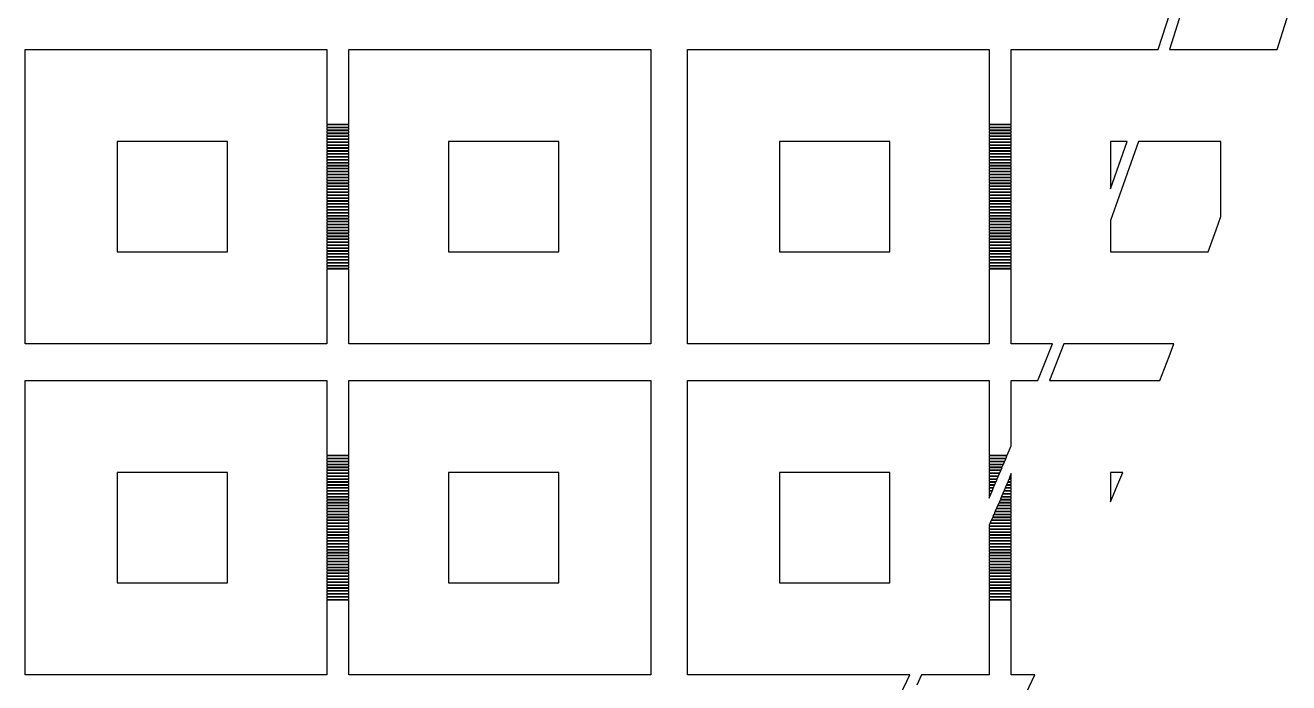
# Model space of a CAD drawing. Extents: x 40 to 187, y -3 to 150.
# Drawn here: x 165.92 to 183.48, y 41.56 to 50.7 of the extents above; entities that cross this region are included whole.
import ezdxf

# ---------------------------------------------------------------- set-up
doc = ezdxf.new("R2010")
doc.units = 0

msp = doc.modelspace()

# ---------------------------------------------------------------- linework, layer by layer
for p, q in [((181.661, 50.363), (181.827, 50.8743)), ((181.984, 50.8743), (181.819, 50.363)), ((183.369, 50.5237), (183.477, 50.8743)), ((183.317, 50.363), (183.369, 50.5237)), ((165.917, 46.2726), (165.917, 50.363)), ((165.917, 50.363), (170.11, 50.363)), ((170.11, 50.363), (170.11, 49.3251)), ((170.416, 49.3251), (170.416, 50.363)), ((170.416, 50.363), (174.609, 50.363)), ((174.609, 50.363), (174.609, 46.2726)), ((175.12, 46.2726), (175.12, 50.363)), ((175.12, 50.363), (179.313, 50.363)), ((179.313, 50.363), (179.313, 49.3251)), ((179.62, 49.3251), (179.62, 50.363)), ((179.62, 50.363), (181.661, 50.363)), ((181.819, 50.363), (183.317, 50.363)), ((170.11, 49.3251), (170.416, 49.3251)), ((170.416, 49.3149), (170.11, 49.3149)), ((170.11, 49.3149), (170.11, 49.2842)), ((170.11, 49.2842), (170.416, 49.2842)), ((170.416, 49.274), (170.11, 49.274)), ((170.11, 49.274), (170.11, 49.2433)), ((170.11, 49.2433), (170.416, 49.2433)), ((170.416, 49.2331), (170.11, 49.2331)), ((170.11, 49.2331), (170.11, 49.2024)), ((170.11, 49.2024), (170.416, 49.2024)), ((170.416, 49.1922), (170.11, 49.1922)), ((170.11, 49.1922), (170.11, 49.1615)), ((170.416, 49.2842), (170.416, 49.3149)), ((170.416, 49.2433), (170.416, 49.274)), ((170.416, 49.2024), (170.416, 49.2331)), ((170.416, 49.1615), (170.416, 49.1922)), ((179.313, 49.3251), (179.62, 49.3251)), ((179.62, 49.3149), (179.313, 49.3149)), ((179.313, 49.3149), (179.313, 49.2842)), ((179.313, 49.2842), (179.62, 49.2842)), ((179.62, 49.274), (179.313, 49.274)), ((179.313, 49.274), (179.313, 49.2433)), ((179.313, 49.2433), (179.62, 49.2433)), ((179.62, 49.2331), (179.313, 49.2331)), ((179.313, 49.2331), (179.313, 49.2024)), ((179.313, 49.2024), (179.62, 49.2024)), ((179.62, 49.1922), (179.313, 49.1922)), ((179.313, 49.1922), (179.313, 49.1615)), ((179.62, 49.2842), (179.62, 49.3149)), ((179.62, 49.2433), (179.62, 49.274)), ((179.62, 49.2024), (179.62, 49.2331)), ((179.62, 49.1615), (179.62, 49.1922)), ((168.729, 49.0848), (167.195, 49.0848)), ((167.195, 49.0848), (167.195, 47.5509)), ((168.729, 47.5509), (168.729, 49.0848)), ((170.11, 49.1615), (170.416, 49.1615)), ((170.416, 49.1512), (170.11, 49.1512)), ((170.11, 49.1512), (170.11, 49.1206)), ((170.11, 49.1206), (170.416, 49.1206)), ((170.416, 49.1104), (170.11, 49.1104)), ((170.11, 49.1104), (170.11, 49.0797)), ((170.11, 49.0797), (170.416, 49.0797)), ((170.416, 49.0694), (170.11, 49.0694)), ((170.11, 49.0694), (170.11, 49.0388)), ((170.11, 49.0388), (170.416, 49.0388)), ((170.416, 49.0285), (170.11, 49.0285)), ((170.11, 49.0285), (170.11, 48.9979)), ((170.11, 48.9979), (170.416, 48.9979)), ((170.416, 49.1206), (170.416, 49.1512)), ((170.416, 49.0797), (170.416, 49.1104)), ((170.416, 49.0388), (170.416, 49.0694)), ((170.416, 48.9979), (170.416, 49.0285)), ((173.331, 49.0848), (171.797, 49.0848)), ((171.797, 49.0848), (171.797, 47.5509)), ((173.331, 47.5509), (173.331, 49.0848)), ((177.932, 49.0848), (176.398, 49.0848)), ((176.398, 49.0848), (176.398, 47.5509)), ((177.932, 47.5509), (177.932, 49.0848)), ((179.313, 49.1615), (179.62, 49.1615)), ((179.62, 49.1512), (179.313, 49.1512)), ((179.313, 49.1512), (179.313, 49.1206)), ((179.313, 49.1206), (179.62, 49.1206)), ((179.62, 49.1104), (179.313, 49.1104)), ((179.313, 49.1104), (179.313, 49.0797)), ((179.313, 49.0797), (179.62, 49.0797)), ((179.62, 49.0694), (179.313, 49.0694)), ((179.313, 49.0694), (179.313, 49.0388)), ((179.313, 49.0388), (179.62, 49.0388)), ((179.62, 49.0285), (179.313, 49.0285)), ((179.313, 49.0285), (179.313, 48.9979)), ((179.313, 48.9979), (179.62, 48.9979)), ((179.62, 49.1206), (179.62, 49.1512)), ((179.62, 49.0797), (179.62, 49.1104)), ((179.62, 49.0388), (179.62, 49.0694)), ((179.62, 48.9979), (179.62, 49.0285)), ((181.231, 49.0848), (181, 49.0848)), ((181, 49.0848), (181, 48.4263)), ((181, 48.4263), (181.231, 49.0848)), ((181.39, 49.0848), (181.127, 48.3352)), ((182.534, 49.0848), (181.39, 49.0848)), ((182.534, 48.0409), (182.534, 49.0848)), ((170.416, 48.9876), (170.11, 48.9876)), ((170.11, 48.9876), (170.11, 48.957)), ((170.11, 48.957), (170.416, 48.957)), ((170.416, 48.9467), (170.11, 48.9467)), ((170.11, 48.9467), (170.11, 48.9161)), ((170.11, 48.9161), (170.416, 48.9161)), ((170.416, 48.9058), (170.11, 48.9058)), ((170.11, 48.9058), (170.11, 48.8752)), ((170.11, 48.8752), (170.416, 48.8752)), ((170.416, 48.8649), (170.11, 48.8649)), ((170.11, 48.8649), (170.11, 48.8342)), ((170.11, 48.8342), (170.416, 48.8342)), ((170.416, 48.824), (170.11, 48.824)), ((170.11, 48.824), (170.11, 48.7934)), ((170.416, 48.957), (170.416, 48.9876)), ((170.416, 48.9161), (170.416, 48.9467)), ((170.416, 48.8752), (170.416, 48.9058)), ((170.416, 48.8342), (170.416, 48.8649)), ((170.416, 48.7934), (170.416, 48.824)), ((179.62, 48.9876), (179.313, 48.9876)), ((179.313, 48.9876), (179.313, 48.957)), ((179.313, 48.957), (179.62, 48.957)), ((179.62, 48.9467), (179.313, 48.9467)), ((179.313, 48.9467), (179.313, 48.9161)), ((179.313, 48.9161), (179.62, 48.9161)), ((179.62, 48.9058), (179.313, 48.9058)), ((179.313, 48.9058), (179.313, 48.8752)), ((179.313, 48.8752), (179.62, 48.8752)), ((179.62, 48.8649), (179.313, 48.8649)), ((179.313, 48.8649), (179.313, 48.8342)), ((179.313, 48.8342), (179.62, 48.8342)), ((179.62, 48.824), (179.313, 48.824)), ((179.313, 48.824), (179.313, 48.7934)), ((179.62, 48.957), (179.62, 48.9876)), ((179.62, 48.9161), (179.62, 48.9467)), ((179.62, 48.8752), (179.62, 48.9058)), ((179.62, 48.8342), (179.62, 48.8649)), ((179.62, 48.7934), (179.62, 48.824)), ((170.11, 48.7934), (170.416, 48.7934)), ((170.416, 48.7831), (170.11, 48.7831)), ((170.11, 48.7831), (170.11, 48.7524)), ((170.11, 48.7524), (170.416, 48.7524)), ((170.416, 48.7422), (170.11, 48.7422)), ((170.11, 48.7422), (170.11, 48.7115)), ((170.11, 48.7115), (170.416, 48.7115)), ((170.416, 48.7013), (170.11, 48.7013)), ((170.11, 48.7013), (170.11, 48.6706)), ((170.11, 48.6706), (170.416, 48.6706)), ((170.416, 48.6604), (170.11, 48.6604)), ((170.11, 48.6604), (170.11, 48.6297)), ((170.416, 48.7524), (170.416, 48.7831)), ((170.416, 48.7115), (170.416, 48.7422)), ((170.416, 48.6706), (170.416, 48.7013)), ((170.416, 48.6297), (170.416, 48.6604)), ((179.313, 48.7934), (179.62, 48.7934)), ((179.62, 48.7831), (179.313, 48.7831)), ((179.313, 48.7831), (179.313, 48.7524)), ((179.313, 48.7524), (179.62, 48.7524)), ((179.62, 48.7422), (179.313, 48.7422)), ((179.313, 48.7422), (179.313, 48.7115)), ((179.313, 48.7115), (179.62, 48.7115)), ((179.62, 48.7013), (179.313, 48.7013)), ((179.313, 48.7013), (179.313, 48.6706)), ((179.313, 48.6706), (179.62, 48.6706)), ((179.62, 48.6604), (179.313, 48.6604)), ((179.313, 48.6604), (179.313, 48.6297)), ((179.62, 48.7524), (179.62, 48.7831)), ((179.62, 48.7115), (179.62, 48.7422)), ((179.62, 48.6706), (179.62, 48.7013)), ((179.62, 48.6297), (179.62, 48.6604)), ((170.11, 48.6297), (170.416, 48.6297)), ((170.416, 48.6195), (170.11, 48.6195)), ((170.11, 48.6195), (170.11, 48.5888)), ((170.11, 48.5888), (170.416, 48.5888)), ((170.416, 48.5786), (170.11, 48.5786)), ((170.11, 48.5786), (170.11, 48.5479)), ((170.11, 48.5479), (170.416, 48.5479)), ((170.416, 48.5377), (170.11, 48.5377)), ((170.11, 48.5377), (170.11, 48.507)), ((170.11, 48.507), (170.416, 48.507)), ((170.416, 48.4968), (170.11, 48.4968)), ((170.11, 48.4968), (170.11, 48.4661)), ((170.11, 48.4661), (170.416, 48.4661)), ((170.416, 48.5888), (170.416, 48.6195)), ((170.416, 48.5479), (170.416, 48.5786)), ((170.416, 48.507), (170.416, 48.5377)), ((170.416, 48.4661), (170.416, 48.4968)), ((179.313, 48.6297), (179.62, 48.6297)), ((179.62, 48.6195), (179.313, 48.6195)), ((179.313, 48.6195), (179.313, 48.5888)), ((179.313, 48.5888), (179.62, 48.5888)), ((179.62, 48.5786), (179.313, 48.5786)), ((179.313, 48.5786), (179.313, 48.5479)), ((179.313, 48.5479), (179.62, 48.5479)), ((179.62, 48.5377), (179.313, 48.5377)), ((179.313, 48.5377), (179.313, 48.507)), ((179.313, 48.507), (179.62, 48.507)), ((179.62, 48.4968), (179.313, 48.4968)), ((179.313, 48.4968), (179.313, 48.4661)), ((179.313, 48.4661), (179.62, 48.4661)), ((179.62, 48.5888), (179.62, 48.6195)), ((179.62, 48.5479), (179.62, 48.5786)), ((179.62, 48.507), (179.62, 48.5377)), ((179.62, 48.4661), (179.62, 48.4968)), ((170.416, 48.4559), (170.11, 48.4559)), ((170.11, 48.4559), (170.11, 48.4252)), ((170.11, 48.4252), (170.416, 48.4252)), ((170.416, 48.415), (170.11, 48.415)), ((170.11, 48.415), (170.11, 48.3843)), ((170.11, 48.3843), (170.416, 48.3843)), ((170.416, 48.3741), (170.11, 48.3741)), ((170.11, 48.3741), (170.11, 48.3434)), ((170.11, 48.3434), (170.416, 48.3434)), ((170.416, 48.3332), (170.11, 48.3332)), ((170.11, 48.3332), (170.11, 48.3025)), ((170.11, 48.3025), (170.416, 48.3025)), ((170.416, 48.2923), (170.11, 48.2923)), ((170.11, 48.2923), (170.11, 48.2616)), ((170.416, 48.4252), (170.416, 48.4559)), ((170.416, 48.3843), (170.416, 48.415)), ((170.416, 48.3434), (170.416, 48.3741)), ((170.416, 48.3025), (170.416, 48.3332)), ((170.416, 48.2616), (170.416, 48.2923)), ((179.62, 48.4559), (179.313, 48.4559)), ((179.313, 48.4559), (179.313, 48.4252)), ((179.313, 48.4252), (179.62, 48.4252)), ((179.62, 48.415), (179.313, 48.415)), ((179.313, 48.415), (179.313, 48.3843)), ((179.313, 48.3843), (179.62, 48.3843)), ((179.62, 48.3741), (179.313, 48.3741)), ((179.313, 48.3741), (179.313, 48.3434)), ((179.313, 48.3434), (179.62, 48.3434)), ((179.62, 48.3332), (179.313, 48.3332)), ((179.313, 48.3332), (179.313, 48.3025)), ((179.313, 48.3025), (179.62, 48.3025)), ((179.62, 48.2923), (179.313, 48.2923)), ((179.313, 48.2923), (179.313, 48.2616)), ((179.62, 48.4252), (179.62, 48.4559)), ((179.62, 48.3843), (179.62, 48.415)), ((179.62, 48.3434), (179.62, 48.3741)), ((179.62, 48.3025), (179.62, 48.3332)), ((179.62, 48.2616), (179.62, 48.2923)), ((181.127, 48.3352), (181, 47.987)), ((170.11, 48.2616), (170.416, 48.2616)), ((170.416, 48.2514), (170.11, 48.2514)), ((170.11, 48.2514), (170.11, 48.2207)), ((170.11, 48.2207), (170.416, 48.2207)), ((170.416, 48.2105), (170.11, 48.2105)), ((170.11, 48.2105), (170.11, 48.1798)), ((170.11, 48.1798), (170.416, 48.1798)), ((170.416, 48.1696), (170.11, 48.1696)), ((170.11, 48.1696), (170.11, 48.1389)), ((170.11, 48.1389), (170.416, 48.1389)), ((170.416, 48.1287), (170.11, 48.1287)), ((170.11, 48.1287), (170.11, 48.098)), ((170.416, 48.2207), (170.416, 48.2514)), ((170.416, 48.1798), (170.416, 48.2105)), ((170.416, 48.1389), (170.416, 48.1696)), ((170.416, 48.098), (170.416, 48.1287)), ((179.313, 48.2616), (179.62, 48.2616)), ((179.62, 48.2514), (179.313, 48.2514)), ((179.313, 48.2514), (179.313, 48.2207)), ((179.313, 48.2207), (179.62, 48.2207)), ((179.62, 48.2105), (179.313, 48.2105)), ((179.313, 48.2105), (179.313, 48.1798)), ((179.313, 48.1798), (179.62, 48.1798)), ((179.62, 48.1696), (179.313, 48.1696)), ((179.313, 48.1696), (179.313, 48.1389)), ((179.313, 48.1389), (179.62, 48.1389)), ((179.62, 48.1287), (179.313, 48.1287)), ((179.313, 48.1287), (179.313, 48.098)), ((179.62, 48.2207), (179.62, 48.2514)), ((179.62, 48.1798), (179.62, 48.2105)), ((179.62, 48.1389), (179.62, 48.1696)), ((179.62, 48.098), (179.62, 48.1287)), ((170.11, 48.098), (170.416, 48.098)), ((170.416, 48.0878), (170.11, 48.0878)), ((170.11, 48.0878), (170.11, 48.0571)), ((170.11, 48.0571), (170.416, 48.0571)), ((170.416, 48.0469), (170.11, 48.0469)), ((170.11, 48.0469), (170.11, 48.0162)), ((170.11, 48.0162), (170.416, 48.0162)), ((170.416, 48.006), (170.11, 48.006)), ((170.11, 48.006), (170.11, 47.9753)), ((170.11, 47.9753), (170.416, 47.9753)), ((170.416, 47.9651), (170.11, 47.9651)), ((170.11, 47.9651), (170.11, 47.9344)), ((170.416, 48.0571), (170.416, 48.0878)), ((170.416, 48.0162), (170.416, 48.0469)), ((170.416, 47.9753), (170.416, 48.006)), ((170.416, 47.9344), (170.416, 47.9651)), ((179.313, 48.098), (179.62, 48.098)), ((179.62, 48.0878), (179.313, 48.0878)), ((179.313, 48.0878), (179.313, 48.0571)), ((179.313, 48.0571), (179.62, 48.0571)), ((179.62, 48.0469), (179.313, 48.0469)), ((179.313, 48.0469), (179.313, 48.0162)), ((179.313, 48.0162), (179.62, 48.0162)), ((179.62, 48.006), (179.313, 48.006)), ((179.313, 48.006), (179.313, 47.9753)), ((179.313, 47.9753), (179.62, 47.9753)), ((179.62, 47.9651), (179.313, 47.9651)), ((179.313, 47.9651), (179.313, 47.9344)), ((179.62, 48.0571), (179.62, 48.0878)), ((179.62, 48.0162), (179.62, 48.0469)), ((179.62, 47.9753), (179.62, 48.006)), ((179.62, 47.9344), (179.62, 47.9651)), ((181, 47.987), (181, 47.5509)), ((182.469, 47.8551), (182.534, 48.0409)), ((170.11, 47.9344), (170.416, 47.9344)), ((170.416, 47.9241), (170.11, 47.9241)), ((170.11, 47.9241), (170.11, 47.8935)), ((170.11, 47.8935), (170.416, 47.8935)), ((170.416, 47.8833), (170.11, 47.8833)), ((170.11, 47.8833), (170.11, 47.8526)), ((170.11, 47.8526), (170.416, 47.8526)), ((170.416, 47.8423), (170.11, 47.8423)), ((170.11, 47.8423), (170.11, 47.8117)), ((170.11, 47.8117), (170.416, 47.8117)), ((170.416, 47.8014), (170.11, 47.8014)), ((170.11, 47.8014), (170.11, 47.7708)), ((170.11, 47.7708), (170.416, 47.7708)), ((170.416, 47.8935), (170.416, 47.9241)), ((170.416, 47.8526), (170.416, 47.8833)), ((170.416, 47.8117), (170.416, 47.8423)), ((170.416, 47.7708), (170.416, 47.8014)), ((179.313, 47.9344), (179.62, 47.9344)), ((179.62, 47.9241), (179.313, 47.9241)), ((179.313, 47.9241), (179.313, 47.8935)), ((179.313, 47.8935), (179.62, 47.8935)), ((179.62, 47.8833), (179.313, 47.8833)), ((179.313, 47.8833), (179.313, 47.8526)), ((179.313, 47.8526), (179.62, 47.8526)), ((179.62, 47.8423), (179.313, 47.8423)), ((179.313, 47.8423), (179.313, 47.8117)), ((179.313, 47.8117), (179.62, 47.8117)), ((179.62, 47.8014), (179.313, 47.8014)), ((179.313, 47.8014), (179.313, 47.7708)), ((179.313, 47.7708), (179.62, 47.7708)), ((179.62, 47.8935), (179.62, 47.9241)), ((179.62, 47.8526), (179.62, 47.8833)), ((179.62, 47.8117), (179.62, 47.8423)), ((179.62, 47.7708), (179.62, 47.8014)), ((182.358, 47.5509), (182.469, 47.8551)), ((170.416, 47.7605), (170.11, 47.7605)), ((170.11, 47.7605), (170.11, 47.7298)), ((170.11, 47.7298), (170.416, 47.7298)), ((170.416, 47.7196), (170.11, 47.7196)), ((170.11, 47.7196), (170.11, 47.6889)), ((170.11, 47.6889), (170.416, 47.6889)), ((170.416, 47.6787), (170.11, 47.6787)), ((170.11, 47.6787), (170.11, 47.648)), ((170.11, 47.648), (170.416, 47.648)), ((170.416, 47.6378), (170.11, 47.6378)), ((170.11, 47.6378), (170.11, 47.6071)), ((170.11, 47.6071), (170.416, 47.6071)), ((170.416, 47.5969), (170.11, 47.5969)), ((170.11, 47.5969), (170.11, 47.5663)), ((170.416, 47.7298), (170.416, 47.7605)), ((170.416, 47.6889), (170.416, 47.7196)), ((170.416, 47.648), (170.416, 47.6787)), ((170.416, 47.6071), (170.416, 47.6378)), ((170.416, 47.5663), (170.416, 47.5969)), ((179.62, 47.7605), (179.313, 47.7605)), ((179.313, 47.7605), (179.313, 47.7298)), ((179.313, 47.7298), (179.62, 47.7298)), ((179.62, 47.7196), (179.313, 47.7196)), ((179.313, 47.7196), (179.313, 47.6889)), ((179.313, 47.6889), (179.62, 47.6889)), ((179.62, 47.6787), (179.313, 47.6787)), ((179.313, 47.6787), (179.313, 47.648)), ((179.313, 47.648), (179.62, 47.648)), ((179.62, 47.6378), (179.313, 47.6378)), ((179.313, 47.6378), (179.313, 47.6071)), ((179.313, 47.6071), (179.62, 47.6071)), ((179.62, 47.5969), (179.313, 47.5969)), ((179.313, 47.5969), (179.313, 47.5663)), ((179.62, 47.7298), (179.62, 47.7605)), ((179.62, 47.6889), (179.62, 47.7196)), ((179.62, 47.648), (179.62, 47.6787)), ((179.62, 47.6071), (179.62, 47.6378)), ((179.62, 47.5663), (179.62, 47.5969)), ((167.195, 47.5509), (168.729, 47.5509)), ((170.11, 47.5663), (170.416, 47.5663)), ((170.416, 47.556), (170.11, 47.556)), ((170.11, 47.556), (170.11, 47.5253)), ((170.11, 47.5253), (170.416, 47.5253)), ((170.416, 47.5151), (170.11, 47.5151)), ((170.11, 47.5151), (170.11, 47.4844)), ((170.11, 47.4844), (170.416, 47.4844)), ((170.416, 47.4742), (170.11, 47.4742)), ((170.11, 47.4742), (170.11, 47.4435)), ((170.11, 47.4435), (170.416, 47.4435)), ((170.416, 47.4333), (170.11, 47.4333)), ((170.11, 47.4333), (170.11, 47.4026)), ((170.416, 47.5253), (170.416, 47.556)), ((170.416, 47.4844), (170.416, 47.5151)), ((170.416, 47.4435), (170.416, 47.4742)), ((170.416, 47.4026), (170.416, 47.4333)), ((171.797, 47.5509), (173.331, 47.5509)), ((176.398, 47.5509), (177.932, 47.5509)), ((179.313, 47.5663), (179.62, 47.5663)), ((179.62, 47.556), (179.313, 47.556)), ((179.313, 47.556), (179.313, 47.5253)), ((179.313, 47.5253), (179.62, 47.5253)), ((179.62, 47.5151), (179.313, 47.5151)), ((179.313, 47.5151), (179.313, 47.4844)), ((179.313, 47.4844), (179.62, 47.4844)), ((179.62, 47.4742), (179.313, 47.4742)), ((179.313, 47.4742), (179.313, 47.4435)), ((179.313, 47.4435), (179.62, 47.4435)), ((179.62, 47.4333), (179.313, 47.4333)), ((179.313, 47.4333), (179.313, 47.4026)), ((179.62, 47.5253), (179.62, 47.556)), ((179.62, 47.4844), (179.62, 47.5151)), ((179.62, 47.4435), (179.62, 47.4742)), ((179.62, 47.4026), (179.62, 47.4333)), ((181, 47.5509), (182.358, 47.5509)), ((170.11, 47.4026), (170.416, 47.4026)), ((170.416, 47.3924), (170.11, 47.3924)), ((170.11, 47.3924), (170.11, 47.3617)), ((170.11, 47.3617), (170.416, 47.3617)), ((170.416, 47.3515), (170.11, 47.3515)), ((170.11, 47.3515), (170.11, 47.3208)), ((170.11, 47.3208), (170.416, 47.3208)), ((170.416, 47.3106), (170.11, 47.3106)), ((170.11, 47.3106), (170.11, 46.2726)), ((170.416, 47.3617), (170.416, 47.3924)), ((170.416, 47.3208), (170.416, 47.3515)), ((170.416, 46.2726), (170.416, 47.3106)), ((179.313, 47.4026), (179.62, 47.4026)), ((179.62, 47.3924), (179.313, 47.3924)), ((179.313, 47.3924), (179.313, 47.3617)), ((179.313, 47.3617), (179.62, 47.3617)), ((179.62, 47.3515), (179.313, 47.3515)), ((179.313, 47.3515), (179.313, 47.3208)), ((179.313, 47.3208), (179.62, 47.3208)), ((179.62, 47.3106), (179.313, 47.3106)), ((179.313, 47.3106), (179.313, 46.2726)), ((179.62, 47.3617), (179.62, 47.3924)), ((179.62, 47.3208), (179.62, 47.3515)), ((179.62, 46.2726), (179.62, 47.3106)), ((170.11, 46.2726), (165.917, 46.2726)), ((174.609, 46.2726), (170.416, 46.2726)), ((179.313, 46.2726), (175.12, 46.2726)), ((180.192, 46.2726), (179.62, 46.2726)), ((180.009, 45.8063), (180.192, 46.2726)), ((180.353, 46.2726), (180.153, 45.7613)), ((181.882, 46.2726), (180.353, 46.2726)), ((181.815, 46.0952), (181.882, 46.2726)), ((181.684, 45.7613), (181.815, 46.0952)), ((165.917, 41.6709), (165.917, 45.7613)), ((165.917, 45.7613), (170.11, 45.7613)), ((170.11, 45.7613), (170.11, 44.7234)), ((170.416, 44.7234), (170.416, 45.7613)), ((170.416, 45.7613), (174.609, 45.7613)), ((174.609, 45.7613), (174.609, 41.6709)), ((175.12, 41.6709), (175.12, 45.7613)), ((175.12, 45.7613), (179.313, 45.7613)), ((179.313, 45.7613), (179.313, 44.7234)), ((179.62, 44.8531), (179.62, 45.7613)), ((179.62, 45.7613), (179.991, 45.7613)), ((179.991, 45.7613), (180.009, 45.8063)), ((180.153, 45.7613), (181.684, 45.7613)), ((179.565, 44.7234), (179.62, 44.8531)), ((170.11, 44.7234), (170.416, 44.7234)), ((170.416, 44.7132), (170.11, 44.7132)), ((170.11, 44.7132), (170.11, 44.6825)), ((170.11, 44.6825), (170.416, 44.6825)), ((170.416, 44.6723), (170.11, 44.6723)), ((170.11, 44.6723), (170.11, 44.6416)), ((170.11, 44.6416), (170.416, 44.6416)), ((170.416, 44.6314), (170.11, 44.6314)), ((170.11, 44.6314), (170.11, 44.6007)), ((170.416, 44.6825), (170.416, 44.7132)), ((170.416, 44.6416), (170.416, 44.6723)), ((170.416, 44.6007), (170.416, 44.6314)), ((179.313, 44.7234), (179.565, 44.7234)), ((179.561, 44.7132), (179.313, 44.7132)), ((179.313, 44.7132), (179.313, 44.6825)), ((179.313, 44.6825), (179.548, 44.6825)), ((179.543, 44.6723), (179.313, 44.6723)), ((179.313, 44.6723), (179.313, 44.6416)), ((179.313, 44.6416), (179.531, 44.6416)), ((179.526, 44.6314), (179.313, 44.6314)), ((179.313, 44.6314), (179.313, 44.6007)), ((179.513, 44.6007), (179.526, 44.6314)), ((179.531, 44.6416), (179.543, 44.6723)), ((179.548, 44.6825), (179.561, 44.7132)), ((168.729, 44.4831), (167.195, 44.4831)), ((167.195, 44.4831), (167.195, 42.9492)), ((168.729, 42.9492), (168.729, 44.4831)), ((170.11, 44.6007), (170.416, 44.6007)), ((170.416, 44.5905), (170.11, 44.5905)), ((170.11, 44.5905), (170.11, 44.5598)), ((170.11, 44.5598), (170.416, 44.5598)), ((170.416, 44.5495), (170.11, 44.5495)), ((170.11, 44.5495), (170.11, 44.5189)), ((170.11, 44.5189), (170.416, 44.5189)), ((170.416, 44.5087), (170.11, 44.5087)), ((170.11, 44.5087), (170.11, 44.478)), ((170.11, 44.478), (170.416, 44.478)), ((170.416, 44.4677), (170.11, 44.4677)), ((170.11, 44.4677), (170.11, 44.4371)), ((170.11, 44.4371), (170.416, 44.4371)), ((170.416, 44.5598), (170.416, 44.5905)), ((170.416, 44.5189), (170.416, 44.5495)), ((170.416, 44.478), (170.416, 44.5087)), ((170.416, 44.4371), (170.416, 44.4677)), ((173.331, 44.4831), (171.797, 44.4831)), ((171.797, 44.4831), (171.797, 42.9492)), ((173.331, 42.9492), (173.331, 44.4831)), ((177.932, 44.4831), (176.398, 44.4831)), ((176.398, 44.4831), (176.398, 42.9492)), ((177.932, 42.9492), (177.932, 44.4831)), ((179.313, 44.6007), (179.513, 44.6007)), ((179.509, 44.5905), (179.313, 44.5905)), ((179.313, 44.5905), (179.313, 44.5598)), ((179.313, 44.5598), (179.496, 44.5598)), ((179.492, 44.5495), (179.313, 44.5495)), ((179.313, 44.5495), (179.313, 44.5189)), ((179.313, 44.5189), (179.479, 44.5189)), ((179.475, 44.5087), (179.313, 44.5087)), ((179.313, 44.5087), (179.313, 44.478)), ((179.313, 44.478), (179.462, 44.478)), ((179.457, 44.4677), (179.313, 44.4677)), ((179.313, 44.4677), (179.313, 44.4371)), ((179.313, 44.4371), (179.444, 44.4371)), ((179.444, 44.4371), (179.457, 44.4677)), ((179.462, 44.478), (179.475, 44.5087)), ((179.479, 44.5189), (179.492, 44.5495)), ((179.496, 44.5598), (179.509, 44.5905)), ((179.62, 44.4669), (179.607, 44.4371)), ((179.607, 44.4371), (179.62, 44.4371)), ((179.62, 44.4371), (179.62, 44.4669)), ((181.171, 44.4831), (181, 44.4831)), ((181, 44.4831), (181, 44.0734)), ((181.118, 44.3519), (181.171, 44.4831)), ((170.416, 44.4268), (170.11, 44.4268)), ((170.11, 44.4268), (170.11, 44.3962)), ((170.11, 44.3962), (170.416, 44.3962)), ((170.416, 44.3859), (170.11, 44.3859)), ((170.11, 44.3859), (170.11, 44.3553)), ((170.11, 44.3553), (170.416, 44.3553)), ((170.416, 44.345), (170.11, 44.345)), ((170.11, 44.345), (170.11, 44.3144)), ((170.11, 44.3144), (170.416, 44.3144)), ((170.416, 44.3041), (170.11, 44.3041)), ((170.11, 44.3041), (170.11, 44.2735)), ((170.11, 44.2735), (170.416, 44.2735)), ((170.416, 44.2632), (170.11, 44.2632)), ((170.11, 44.2632), (170.11, 44.2325)), ((170.416, 44.3962), (170.416, 44.4268)), ((170.416, 44.3553), (170.416, 44.3859)), ((170.416, 44.3144), (170.416, 44.345)), ((170.416, 44.2735), (170.416, 44.3041)), ((170.416, 44.2325), (170.416, 44.2632)), ((179.44, 44.4268), (179.313, 44.4268)), ((179.313, 44.4268), (179.313, 44.3962)), ((179.313, 44.3962), (179.427, 44.3962)), ((179.423, 44.3859), (179.313, 44.3859)), ((179.313, 44.3859), (179.313, 44.3553)), ((179.313, 44.3553), (179.41, 44.3553)), ((179.406, 44.345), (179.313, 44.345)), ((179.313, 44.345), (179.313, 44.3144)), ((179.313, 44.3144), (179.393, 44.3144)), ((179.388, 44.3041), (179.313, 44.3041)), ((179.313, 44.3041), (179.313, 44.2735)), ((179.313, 44.2735), (179.375, 44.2735)), ((179.371, 44.2632), (179.313, 44.2632)), ((179.313, 44.2632), (179.313, 44.2325)), ((179.358, 44.2325), (179.371, 44.2632)), ((179.375, 44.2735), (179.388, 44.3041)), ((179.393, 44.3144), (179.406, 44.345)), ((179.41, 44.3553), (179.423, 44.3859)), ((179.427, 44.3962), (179.44, 44.4268)), ((179.534, 44.2632), (179.521, 44.2325)), ((179.62, 44.2632), (179.534, 44.2632)), ((179.551, 44.3041), (179.538, 44.2735)), ((179.538, 44.2735), (179.62, 44.2735)), ((179.62, 44.3041), (179.551, 44.3041)), ((179.568, 44.345), (179.555, 44.3144)), ((179.555, 44.3144), (179.62, 44.3144)), ((179.62, 44.345), (179.568, 44.345)), ((179.586, 44.3859), (179.573, 44.3553)), ((179.573, 44.3553), (179.62, 44.3553)), ((179.62, 44.3859), (179.586, 44.3859)), ((179.603, 44.4268), (179.59, 44.3962)), ((179.59, 44.3962), (179.62, 44.3962)), ((179.62, 44.4268), (179.603, 44.4268)), ((179.62, 44.3962), (179.62, 44.4268)), ((179.62, 44.3553), (179.62, 44.3859)), ((179.62, 44.3144), (179.62, 44.345)), ((179.62, 44.2735), (179.62, 44.3041)), ((179.62, 44.2325), (179.62, 44.2632)), ((181, 44.0734), (181.118, 44.3519)), ((170.11, 44.2325), (170.416, 44.2325)), ((170.416, 44.2223), (170.11, 44.2223)), ((170.11, 44.2223), (170.11, 44.1917)), ((170.11, 44.1917), (170.416, 44.1917)), ((170.416, 44.1814), (170.11, 44.1814)), ((170.11, 44.1814), (170.11, 44.1507)), ((170.11, 44.1507), (170.416, 44.1507)), ((170.416, 44.1405), (170.11, 44.1405)), ((170.11, 44.1405), (170.11, 44.1098)), ((170.11, 44.1098), (170.416, 44.1098)), ((170.416, 44.0996), (170.11, 44.0996)), ((170.11, 44.0996), (170.11, 44.0689)), ((170.416, 44.1917), (170.416, 44.2223)), ((170.416, 44.1507), (170.416, 44.1814)), ((170.416, 44.1098), (170.416, 44.1405)), ((170.416, 44.0689), (170.416, 44.0996)), ((179.313, 44.2325), (179.358, 44.2325)), ((179.354, 44.2223), (179.313, 44.2223)), ((179.313, 44.2223), (179.313, 44.1917)), ((179.313, 44.1917), (179.341, 44.1917)), ((179.337, 44.1814), (179.313, 44.1814)), ((179.313, 44.1814), (179.313, 44.1507)), ((179.313, 44.1507), (179.324, 44.1507)), ((179.319, 44.1405), (179.313, 44.1405)), ((179.313, 44.1405), (179.313, 44.1252)), ((179.313, 44.1252), (179.319, 44.1405)), ((179.324, 44.1507), (179.337, 44.1814)), ((179.341, 44.1917), (179.354, 44.2223)), ((179.465, 44.0996), (179.452, 44.0689)), ((179.62, 44.0996), (179.465, 44.0996)), ((179.482, 44.1405), (179.469, 44.1098)), ((179.469, 44.1098), (179.62, 44.1098)), ((179.62, 44.1405), (179.482, 44.1405)), ((179.499, 44.1814), (179.486, 44.1507)), ((179.486, 44.1507), (179.62, 44.1507)), ((179.62, 44.1814), (179.499, 44.1814)), ((179.517, 44.2223), (179.504, 44.1917)), ((179.504, 44.1917), (179.62, 44.1917)), ((179.62, 44.2223), (179.517, 44.2223)), ((179.521, 44.2325), (179.62, 44.2325)), ((179.62, 44.1917), (179.62, 44.2223)), ((179.62, 44.1507), (179.62, 44.1814)), ((179.62, 44.1098), (179.62, 44.1405)), ((179.62, 44.0689), (179.62, 44.0996)), ((170.11, 44.0689), (170.416, 44.0689)), ((170.416, 44.0587), (170.11, 44.0587)), ((170.11, 44.0587), (170.11, 44.028)), ((170.11, 44.028), (170.416, 44.028)), ((170.416, 44.0178), (170.11, 44.0178)), ((170.11, 44.0178), (170.11, 43.9871)), ((170.11, 43.9871), (170.416, 43.9871)), ((170.416, 43.9769), (170.11, 43.9769)), ((170.11, 43.9769), (170.11, 43.9462)), ((170.11, 43.9462), (170.416, 43.9462)), ((170.416, 43.936), (170.11, 43.936)), ((170.11, 43.936), (170.11, 43.9053)), ((170.11, 43.9053), (170.416, 43.9053)), ((170.416, 44.028), (170.416, 44.0587)), ((170.416, 43.9871), (170.416, 44.0178)), ((170.416, 43.9462), (170.416, 43.9769)), ((170.416, 43.9053), (170.416, 43.936)), ((179.394, 43.936), (179.381, 43.9053)), ((179.381, 43.9053), (179.62, 43.9053)), ((179.62, 43.936), (179.394, 43.936)), ((179.412, 43.9769), (179.399, 43.9462)), ((179.399, 43.9462), (179.62, 43.9462)), ((179.62, 43.9769), (179.412, 43.9769)), ((179.43, 44.0178), (179.417, 43.9871)), ((179.417, 43.9871), (179.62, 43.9871)), ((179.62, 44.0178), (179.43, 44.0178)), ((179.443, 44.0482), (179.434, 44.028)), ((179.434, 44.028), (179.62, 44.028)), ((179.448, 44.0587), (179.443, 44.0482)), ((179.62, 44.0587), (179.448, 44.0587)), ((179.452, 44.0689), (179.62, 44.0689)), ((179.62, 44.028), (179.62, 44.0587)), ((179.62, 43.9871), (179.62, 44.0178)), ((179.62, 43.9462), (179.62, 43.9769)), ((179.62, 43.9053), (179.62, 43.936)), ((170.416, 43.8951), (170.11, 43.8951)), ((170.11, 43.8951), (170.11, 43.8644)), ((170.11, 43.8644), (170.416, 43.8644)), ((170.416, 43.8542), (170.11, 43.8542)), ((170.11, 43.8542), (170.11, 43.8235)), ((170.11, 43.8235), (170.416, 43.8235)), ((170.416, 43.8133), (170.11, 43.8133)), ((170.11, 43.8133), (170.11, 43.7826)), ((170.11, 43.7826), (170.416, 43.7826)), ((170.416, 43.7724), (170.11, 43.7724)), ((170.11, 43.7724), (170.11, 43.7417)), ((170.11, 43.7417), (170.416, 43.7417)), ((170.416, 43.7315), (170.11, 43.7315)), ((170.11, 43.7315), (170.11, 43.7008)), ((170.416, 43.8644), (170.416, 43.8951)), ((170.416, 43.8235), (170.416, 43.8542)), ((170.416, 43.7826), (170.416, 43.8133)), ((170.416, 43.7417), (170.416, 43.7724)), ((170.416, 43.7008), (170.416, 43.7315)), ((179.323, 43.7724), (179.313, 43.7492)), ((179.313, 43.7492), (179.313, 43.7417)), ((179.313, 43.7417), (179.62, 43.7417)), ((179.62, 43.7315), (179.313, 43.7315)), ((179.313, 43.7315), (179.313, 43.7008)), ((179.62, 43.7724), (179.323, 43.7724)), ((179.341, 43.8133), (179.327, 43.7826)), ((179.327, 43.7826), (179.62, 43.7826)), ((179.62, 43.8133), (179.341, 43.8133)), ((179.359, 43.8542), (179.345, 43.8235)), ((179.345, 43.8235), (179.62, 43.8235)), ((179.62, 43.8542), (179.359, 43.8542)), ((179.376, 43.8951), (179.363, 43.8644)), ((179.363, 43.8644), (179.62, 43.8644)), ((179.62, 43.8951), (179.376, 43.8951)), ((179.62, 43.8644), (179.62, 43.8951)), ((179.62, 43.8235), (179.62, 43.8542)), ((179.62, 43.7826), (179.62, 43.8133)), ((179.62, 43.7417), (179.62, 43.7724)), ((179.62, 43.7008), (179.62, 43.7315)), ((170.11, 43.7008), (170.416, 43.7008)), ((170.416, 43.6906), (170.11, 43.6906)), ((170.11, 43.6906), (170.11, 43.6599)), ((170.11, 43.6599), (170.416, 43.6599)), ((170.416, 43.6497), (170.11, 43.6497)), ((170.11, 43.6497), (170.11, 43.619)), ((170.11, 43.619), (170.416, 43.619)), ((170.416, 43.6088), (170.11, 43.6088)), ((170.11, 43.6088), (170.11, 43.5781)), ((170.11, 43.5781), (170.416, 43.5781)), ((170.416, 43.5679), (170.11, 43.5679)), ((170.11, 43.5679), (170.11, 43.5372)), ((170.416, 43.6599), (170.416, 43.6906)), ((170.416, 43.619), (170.416, 43.6497)), ((170.416, 43.5781), (170.416, 43.6088)), ((170.416, 43.5372), (170.416, 43.5679)), ((179.313, 43.7008), (179.62, 43.7008)), ((179.62, 43.6906), (179.313, 43.6906)), ((179.313, 43.6906), (179.313, 43.6599)), ((179.313, 43.6599), (179.62, 43.6599)), ((179.62, 43.6497), (179.313, 43.6497)), ((179.313, 43.6497), (179.313, 43.619)), ((179.313, 43.619), (179.62, 43.619)), ((179.62, 43.6088), (179.313, 43.6088)), ((179.313, 43.6088), (179.313, 43.5781)), ((179.313, 43.5781), (179.62, 43.5781)), ((179.62, 43.5679), (179.313, 43.5679)), ((179.313, 43.5679), (179.313, 43.5372)), ((179.62, 43.6599), (179.62, 43.6906)), ((179.62, 43.619), (179.62, 43.6497)), ((179.62, 43.5781), (179.62, 43.6088)), ((179.62, 43.5372), (179.62, 43.5679)), ((170.11, 43.5372), (170.416, 43.5372)), ((170.416, 43.527), (170.11, 43.527)), ((170.11, 43.527), (170.11, 43.4963)), ((170.11, 43.4963), (170.416, 43.4963)), ((170.416, 43.4861), (170.11, 43.4861)), ((170.11, 43.4861), (170.11, 43.4554)), ((170.11, 43.4554), (170.416, 43.4554)), ((170.416, 43.4452), (170.11, 43.4452)), ((170.11, 43.4452), (170.11, 43.4145)), ((170.11, 43.4145), (170.416, 43.4145)), ((170.416, 43.4043), (170.11, 43.4043)), ((170.11, 43.4043), (170.11, 43.3736)), ((170.11, 43.3736), (170.416, 43.3736)), ((170.416, 43.4963), (170.416, 43.527)), ((170.416, 43.4554), (170.416, 43.4861)), ((170.416, 43.4145), (170.416, 43.4452)), ((170.416, 43.3736), (170.416, 43.4043)), ((179.313, 43.5372), (179.62, 43.5372)), ((179.62, 43.527), (179.313, 43.527)), ((179.313, 43.527), (179.313, 43.4963)), ((179.313, 43.4963), (179.62, 43.4963)), ((179.62, 43.4861), (179.313, 43.4861)), ((179.313, 43.4861), (179.313, 43.4554)), ((179.313, 43.4554), (179.62, 43.4554)), ((179.62, 43.4452), (179.313, 43.4452)), ((179.313, 43.4452), (179.313, 43.4145)), ((179.313, 43.4145), (179.62, 43.4145)), ((179.62, 43.4043), (179.313, 43.4043)), ((179.313, 43.4043), (179.313, 43.3736)), ((179.313, 43.3736), (179.62, 43.3736)), ((179.62, 43.4963), (179.62, 43.527)), ((179.62, 43.4554), (179.62, 43.4861)), ((179.62, 43.4145), (179.62, 43.4452)), ((179.62, 43.3736), (179.62, 43.4043)), ((170.416, 43.3634), (170.11, 43.3634)), ((170.11, 43.3634), (170.11, 43.3327)), ((170.11, 43.3327), (170.416, 43.3327)), ((170.416, 43.3224), (170.11, 43.3224)), ((170.11, 43.3224), (170.11, 43.2918)), ((170.11, 43.2918), (170.416, 43.2918)), ((170.416, 43.2816), (170.11, 43.2816)), ((170.11, 43.2816), (170.11, 43.2509)), ((170.11, 43.2509), (170.416, 43.2509)), ((170.416, 43.2406), (170.11, 43.2406)), ((170.11, 43.2406), (170.11, 43.21)), ((170.11, 43.21), (170.416, 43.21)), ((170.416, 43.1997), (170.11, 43.1997)), ((170.11, 43.1997), (170.11, 43.1691)), ((170.416, 43.3327), (170.416, 43.3634)), ((170.416, 43.2918), (170.416, 43.3224)), ((170.416, 43.2509), (170.416, 43.2816)), ((170.416, 43.21), (170.416, 43.2406)), ((170.416, 43.1691), (170.416, 43.1997)), ((179.62, 43.3634), (179.313, 43.3634)), ((179.313, 43.3634), (179.313, 43.3327)), ((179.313, 43.3327), (179.62, 43.3327)), ((179.62, 43.3224), (179.313, 43.3224)), ((179.313, 43.3224), (179.313, 43.2918)), ((179.313, 43.2918), (179.62, 43.2918)), ((179.62, 43.2816), (179.313, 43.2816)), ((179.313, 43.2816), (179.313, 43.2509)), ((179.313, 43.2509), (179.62, 43.2509)), ((179.62, 43.2406), (179.313, 43.2406)), ((179.313, 43.2406), (179.313, 43.21)), ((179.313, 43.21), (179.62, 43.21)), ((179.62, 43.1997), (179.313, 43.1997)), ((179.313, 43.1997), (179.313, 43.1691)), ((179.62, 43.3327), (179.62, 43.3634)), ((179.62, 43.2918), (179.62, 43.3224)), ((179.62, 43.2509), (179.62, 43.2816)), ((179.62, 43.21), (179.62, 43.2406)), ((179.62, 43.1691), (179.62, 43.1997)), ((170.11, 43.1691), (170.416, 43.1691)), ((170.416, 43.1588), (170.11, 43.1588)), ((170.11, 43.1588), (170.11, 43.1281)), ((170.11, 43.1281), (170.416, 43.1281)), ((170.416, 43.1179), (170.11, 43.1179)), ((170.11, 43.1179), (170.11, 43.0872)), ((170.11, 43.0872), (170.416, 43.0872)), ((170.416, 43.077), (170.11, 43.077)), ((170.11, 43.077), (170.11, 43.0463)), ((170.11, 43.0463), (170.416, 43.0463)), ((170.416, 43.0361), (170.11, 43.0361)), ((170.11, 43.0361), (170.11, 43.0054)), ((170.416, 43.1281), (170.416, 43.1588)), ((170.416, 43.0872), (170.416, 43.1179)), ((170.416, 43.0463), (170.416, 43.077)), ((170.416, 43.0054), (170.416, 43.0361)), ((179.313, 43.1691), (179.62, 43.1691)), ((179.62, 43.1588), (179.313, 43.1588)), ((179.313, 43.1588), (179.313, 43.1281)), ((179.313, 43.1281), (179.62, 43.1281)), ((179.62, 43.1179), (179.313, 43.1179)), ((179.313, 43.1179), (179.313, 43.0872)), ((179.313, 43.0872), (179.62, 43.0872)), ((179.62, 43.077), (179.313, 43.077)), ((179.313, 43.077), (179.313, 43.0463)), ((179.313, 43.0463), (179.62, 43.0463)), ((179.62, 43.0361), (179.313, 43.0361)), ((179.313, 43.0361), (179.313, 43.0054)), ((179.62, 43.1281), (179.62, 43.1588)), ((179.62, 43.0872), (179.62, 43.1179)), ((179.62, 43.0463), (179.62, 43.077)), ((179.62, 43.0054), (179.62, 43.0361)), ((167.195, 42.9492), (168.729, 42.9492)), ((170.11, 43.0054), (170.416, 43.0054)), ((170.416, 42.9952), (170.11, 42.9952)), ((170.11, 42.9952), (170.11, 42.9646)), ((170.11, 42.9646), (170.416, 42.9646)), ((170.416, 42.9543), (170.11, 42.9543)), ((170.11, 42.9543), (170.11, 42.9236)), ((170.11, 42.9236), (170.416, 42.9236)), ((170.416, 42.9134), (170.11, 42.9134)), ((170.11, 42.9134), (170.11, 42.8827)), ((170.11, 42.8827), (170.416, 42.8827)), ((170.416, 42.8725), (170.11, 42.8725)), ((170.11, 42.8725), (170.11, 42.8418)), ((170.416, 42.9646), (170.416, 42.9952)), ((170.416, 42.9236), (170.416, 42.9543)), ((170.416, 42.8827), (170.416, 42.9134)), ((170.416, 42.8418), (170.416, 42.8725)), ((171.797, 42.9492), (173.331, 42.9492)), ((176.398, 42.9492), (177.932, 42.9492)), ((179.313, 43.0054), (179.62, 43.0054)), ((179.62, 42.9952), (179.313, 42.9952)), ((179.313, 42.9952), (179.313, 42.9646)), ((179.313, 42.9646), (179.62, 42.9646)), ((179.62, 42.9543), (179.313, 42.9543)), ((179.313, 42.9543), (179.313, 42.9236)), ((179.313, 42.9236), (179.62, 42.9236)), ((179.62, 42.9134), (179.313, 42.9134)), ((179.313, 42.9134), (179.313, 42.8827)), ((179.313, 42.8827), (179.62, 42.8827)), ((179.62, 42.8725), (179.313, 42.8725)), ((179.313, 42.8725), (179.313, 42.8418)), ((179.62, 42.9646), (179.62, 42.9952)), ((179.62, 42.9236), (179.62, 42.9543)), ((179.62, 42.8827), (179.62, 42.9134)), ((179.62, 42.8418), (179.62, 42.8725)), ((170.11, 42.8418), (170.416, 42.8418)), ((170.416, 42.8316), (170.11, 42.8316)), ((170.11, 42.8316), (170.11, 42.8009)), ((170.11, 42.8009), (170.416, 42.8009)), ((170.416, 42.7907), (170.11, 42.7907)), ((170.11, 42.7907), (170.11, 42.76)), ((170.11, 42.76), (170.416, 42.76)), ((170.416, 42.7498), (170.11, 42.7498)), ((170.11, 42.7498), (170.11, 42.7191)), ((170.11, 42.7191), (170.416, 42.7191)), ((170.416, 42.7089), (170.11, 42.7089)), ((170.11, 42.7089), (170.11, 41.6709)), ((170.416, 42.8009), (170.416, 42.8316)), ((170.416, 42.76), (170.416, 42.7907)), ((170.416, 42.7191), (170.416, 42.7498)), ((170.416, 41.6709), (170.416, 42.7089)), ((179.313, 42.8418), (179.62, 42.8418)), ((179.62, 42.8316), (179.313, 42.8316)), ((179.313, 42.8316), (179.313, 42.8009)), ((179.313, 42.8009), (179.62, 42.8009)), ((179.62, 42.7907), (179.313, 42.7907)), ((179.313, 42.7907), (179.313, 42.76)), ((179.313, 42.76), (179.62, 42.76)), ((179.62, 42.7498), (179.313, 42.7498)), ((179.313, 42.7498), (179.313, 42.7191)), ((179.313, 42.7191), (179.62, 42.7191)), ((179.62, 42.7089), (179.313, 42.7089)), ((179.313, 42.7089), (179.313, 41.6709)), ((179.62, 42.8009), (179.62, 42.8316)), ((179.62, 42.76), (179.62, 42.7907)), ((179.62, 42.7191), (179.62, 42.7498)), ((179.62, 41.6709), (179.62, 42.7089)), ((170.11, 41.6709), (165.917, 41.6709)), ((174.609, 41.6709), (170.416, 41.6709)), ((178.209, 41.6709), (175.12, 41.6709)), ((178.172, 41.5926), (178.209, 41.6709)), ((178.374, 41.6709), (178.308, 41.5285)), ((179.313, 41.6709), (178.374, 41.6709)), ((179.946, 41.6709), (179.62, 41.6709)), ((179.708, 41.1596), (179.946, 41.6709)), ((177.964, 41.1596), (178.172, 41.5926))]:
    msp.add_line(p, q)

doc.saveas('drawing.dxf')
